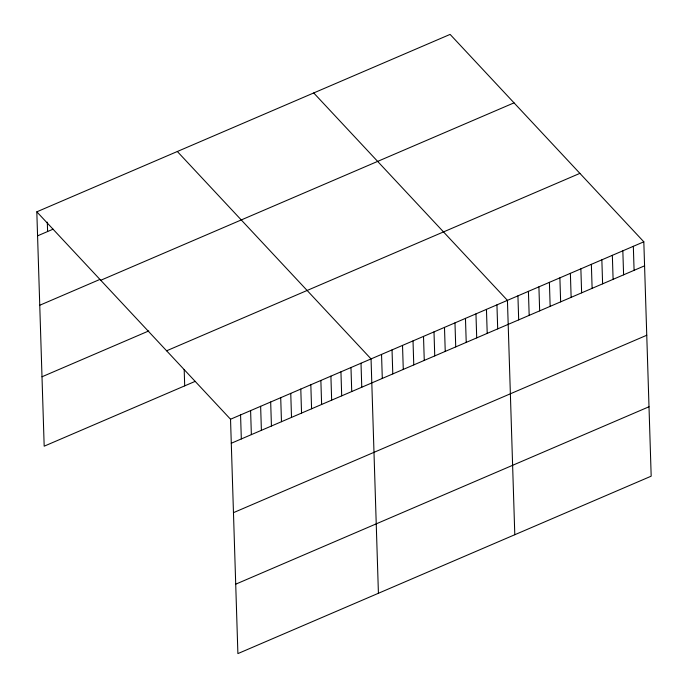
<?xml version="1.0" encoding="UTF-8"?>
<svg xmlns="http://www.w3.org/2000/svg" width="688" height="688" viewBox="0 0 688 688"><rect width="100%" height="100%" fill="white"/><g stroke="black" fill="none" stroke-linecap="round" stroke-linejoin="round"><path stroke-width="1.03" d="M36.817 211.827L450.107 34.4L643.822 241.815L651.183 476.173L237.893 653.6L230.532 419.233L36.817 211.827L44.178 446.185L195.194 381.358M37.573 235.838L53.079 229.181M39.749 305.257L99.975 279.397M100.74 280.274L514.031 102.847M42.002 376.775L148.754 330.945M166.608 350.794L579.889 173.367M230.532 419.233L643.822 241.815M231.288 443.253L644.57 265.826M233.464 512.663L646.754 335.245M235.717 584.181L648.999 406.763M313.719 92.949L507.434 300.364L514.796 534.722M177.332 151.498L371.047 358.912L378.417 593.28M633.33 246.313L634.087 270.332M622.838 250.819L623.595 274.83M612.346 255.325L613.103 279.337M601.854 259.823L602.611 283.843M591.362 264.33L592.119 288.349M580.87 268.836L581.627 292.847M570.378 273.342L571.135 297.354M559.886 277.84L560.643 301.86M549.402 282.347L550.151 306.358M538.91 286.853L539.659 310.864M528.418 291.351L529.175 315.371M517.926 295.857L518.683 319.877M496.942 304.861L497.699 328.881M486.45 309.368L487.207 333.388M475.958 313.874L476.715 337.885M465.466 318.381L466.223 342.392M454.974 322.878L455.731 346.898M444.491 327.385L445.239 351.396M433.999 331.891L434.747 355.902M423.507 336.389L424.264 360.409M413.015 340.895L413.772 364.915M402.523 345.402L403.28 369.413M392.031 349.9L392.788 373.919M381.539 354.406L382.296 378.426M361.011 363.221L361.768 387.232M350.975 367.53L351.731 391.541M340.938 371.838L341.695 395.849M330.902 376.147L331.659 400.158M320.866 380.455L321.623 404.467M310.83 384.764L311.578 408.784M300.794 389.073L301.542 413.092M290.757 393.381L291.506 417.401M280.713 397.69L281.469 421.71M270.676 401.998L271.433 426.018M260.64 406.307L261.397 430.327M250.604 410.616L251.361 434.635M240.568 414.924L241.325 438.944M184.186 369.473L184.702 385.865M47.309 222.129L47.61 231.529"/></g></svg>
